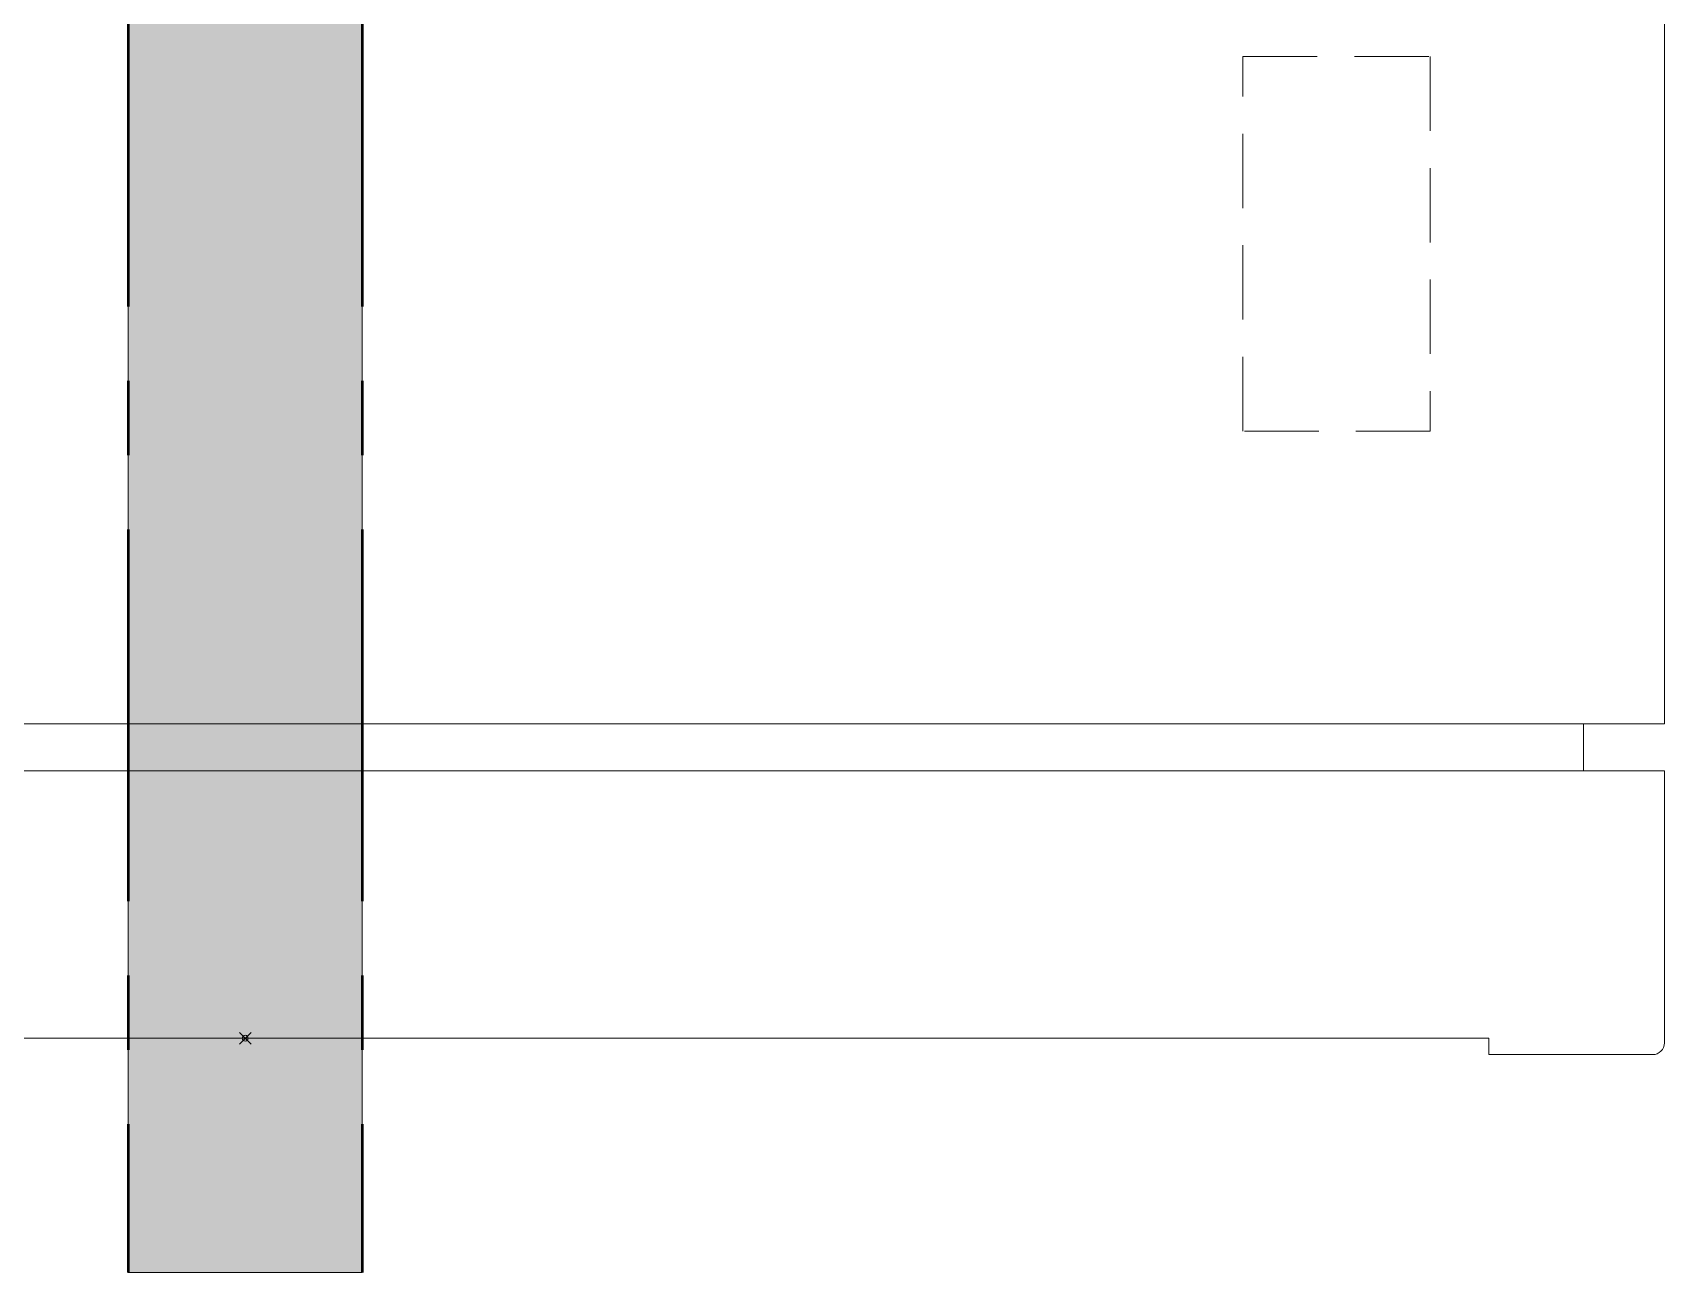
# Model space of a CAD drawing. Header units: millimetres. Extents: x -20000 to 230000, y -17405 to 24510.
# Drawn here: x 45243.1 to 45382.5, y -16207.7 to -16101.8 of the extents above; entities that cross this region are included whole.
import ezdxf

# ---------------------------------------------------------------- set-up
doc = ezdxf.new("R2010")
doc.units = ezdxf.units.MM
doc.header["$PDMODE"] = 35
doc.header["$PDSIZE"] = 0.5
doc.linetypes.add('AXES', pattern=[50.8, 31.75, -6.35, 6.35, -6.35])
doc.linetypes.add('CACHE', pattern=[9.525, 6.35, -3.175])
doc.layers.get('0').update_dxf_attribs({"lineweight": 13})
doc.layers.add('0 - Invisible', color=43, linetype='Continuous', lineweight=0, plot=False)
doc.layers.add('1 - Axe', color=1, linetype='AXES', lineweight=0)
doc.layers.add('1 - PVC', color=7, linetype='Continuous', lineweight=13)
doc.layers.add('1 - Cache', color=7, linetype='Continuous', lineweight=0, true_color=0xffffff)

# ---------------------------------------------------------------- blocks, each defined once
blk = doc.blocks.new('Rehau - VR MB 190 - Vue de dessus de la joue droite')
at = {"layer": '1 - PVC', "linetype": 'ByBlock'}
for p, q in [((0, -40.29), (0, -193.8)), ((-6.9, -193.8), (0, -193.8)), ((-6.9, -193.8), (-6.9, -197.82)), ((0, -197.82), (-6.9, -197.82)), ((0, -221.06), (0, -197.82)), ((-15, -220.66), (-15, -222.06)), ((-1, -222.06), (-15, -222.06))]:
    blk.add_line(p, q, dxfattribs=at)
at = {"layer": '1 - PVC', "linetype": 'CACHE'}
blk.add_lwpolyline([(-20, -168.8), (-36, -168.8), (-36, -136.8), (-20, -136.8)], close=True, dxfattribs=at)
at = {"layer": '1 - PVC', "linetype": 'ByBlock'}
blk.add_lwpolyline([(-1, -222.06), (-0.8, -222.04), (-0.62, -221.98), (-0.44, -221.89), (-0.29, -221.76), (-0.17, -221.61), (-0.08, -221.44), (-0.02, -221.25), (0, -221.06)], dxfattribs=at)
blk = doc.blocks.new('*U214')
at = {"layer": '1 - PVC', "linetype": 'ByBlock'}
for p, q in [((6.9, -193.8), (758.1, -193.8)), ((758.1, -197.82), (6.9, -197.82)), ((15, -220.66), (750, -220.66))]:
    blk.add_line(p, q, dxfattribs=at)
at = {"linetype": 'ByBlock'}
blk.add_blockref('Rehau - VR MB 190 - Vue de dessus de la joue droite', (765, 0), dxfattribs=at)
blk = doc.blocks.new('*U419')
at = {"layer": '1 - Cache'}
blk.add_hatch(color=256, dxfattribs=at).paths.add_polyline_path([(-10, 20), (-10, -500.66), (10, -500.66), (10, 20)])
at = {"layer": '0 - Invisible'}
blk.add_lwpolyline([(-10, 20), (-10, -500.66), (10, -500.66), (10, 20)], close=True, dxfattribs=at)
blk.add_point((0, -480.66), dxfattribs=at)
at = {"layer": '1 - Axe', "lineweight": 50}
for p, q in [((-10, 20), (-10, -500.66)), ((10, 20), (10, -500.66))]:
    blk.add_line(p, q, dxfattribs=at)

msp = doc.modelspace()

# ---------------------------------------------------------------- block references
at = {"xscale": -1}
msp.add_blockref('*U419', (45261.26, -15707.07), dxfattribs=at)
msp.add_blockref('*U214', (44617.5, -15967.07))

doc.saveas('drawing.dxf')
